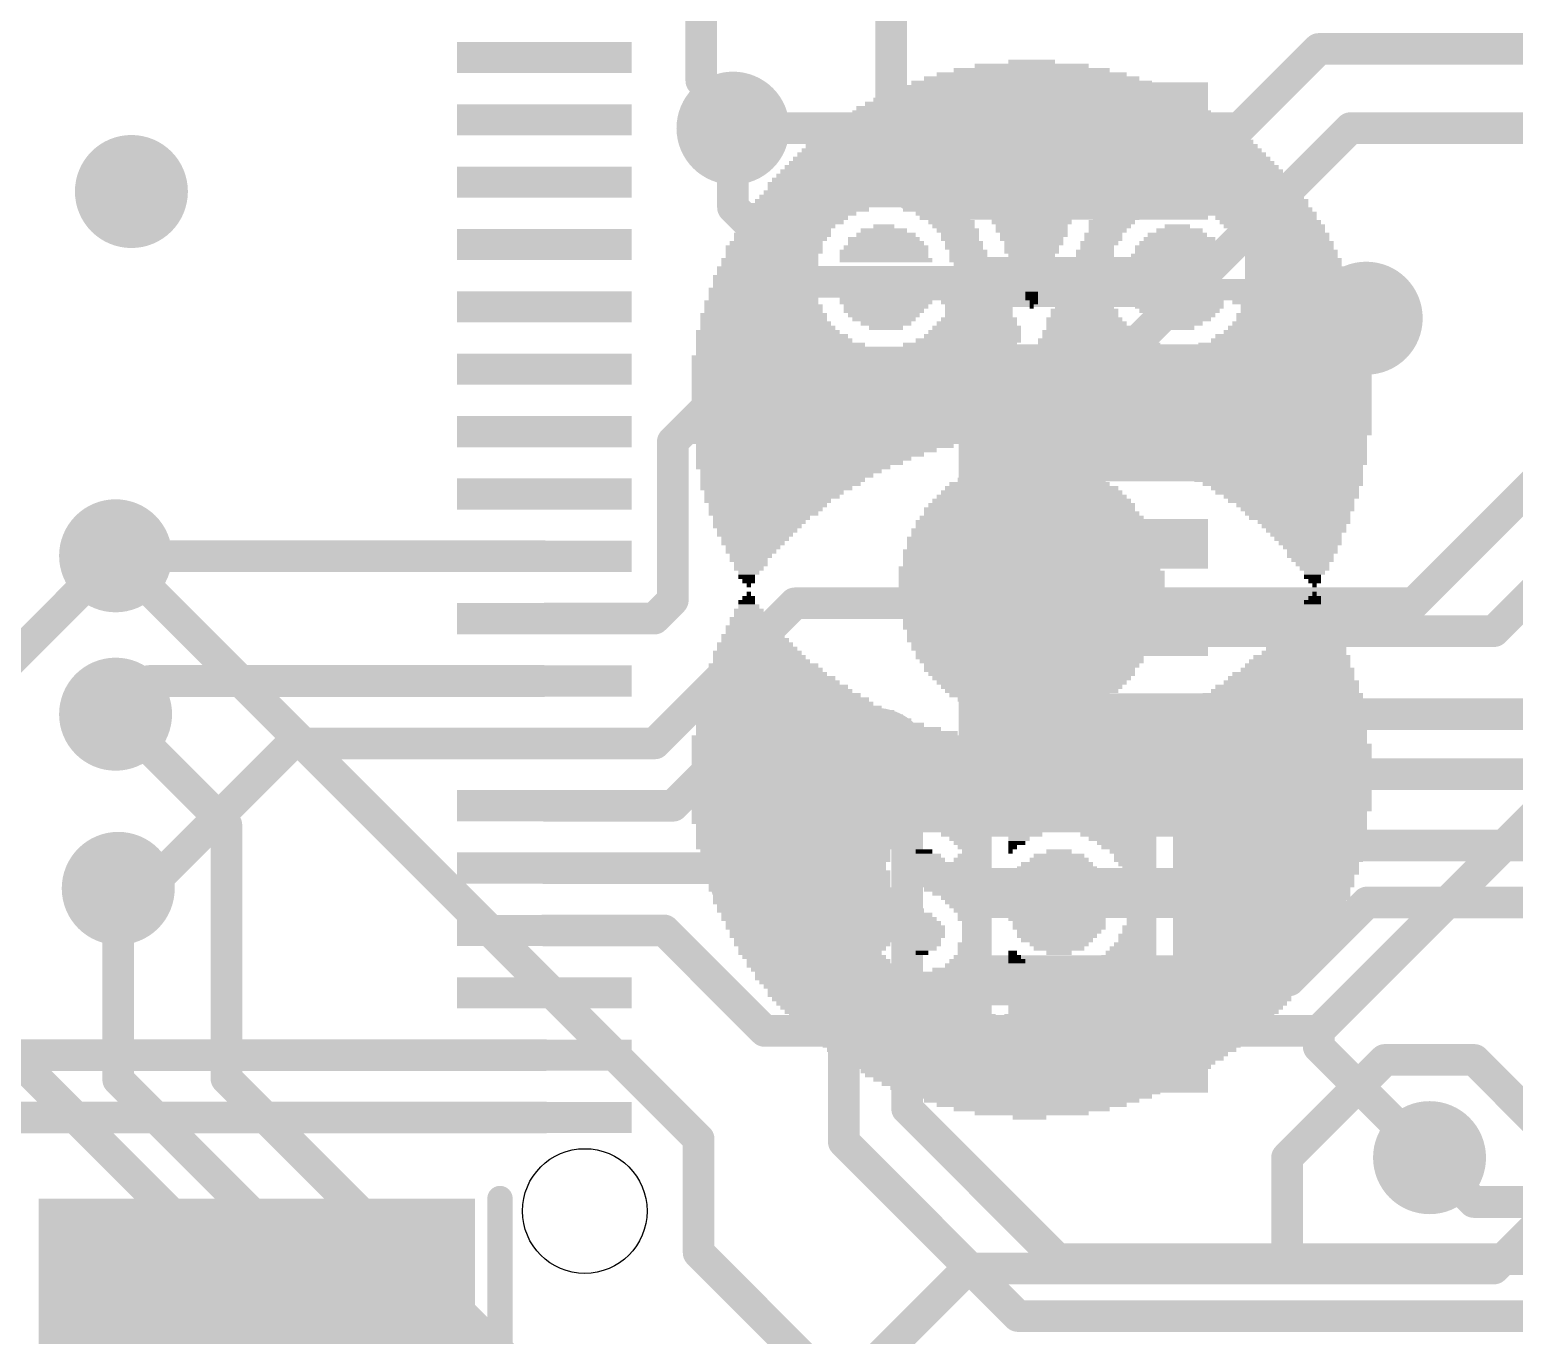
# Model space of a CAD drawing. Extents: x -8.3 to 43.2, y -5.3 to 37.1.
# Drawn here: x 1.98 to 13.89, y 9.24 to 19.71 of the extents above; entities that cross this region are included whole.
import ezdxf

# ---------------------------------------------------------------- set-up
doc = ezdxf.new("R2010")
doc.units = 0
for name, color, linetype in [('1', 12, 'CONTINUOUS'), ('16', 5, 'CONTINUOUS'), ('18', 110, 'CONTINUOUS'), ('20', 53, 'CONTINUOUS'), ('21', 40, 'CONTINUOUS')]:
    doc.layers.add(name, color=color, linetype=linetype)

# ---------------------------------------------------------------- blocks, each defined once
blk = doc.blocks.new('RECT')
blk.add_solid([(-0.5, -0.5), (0.5, -0.5), (-0.5, 0.5), (0.5, 0.5)])
blk = doc.blocks.new('ROUNDV')
at = {"const_width": 0.5}
blk.add_lwpolyline([(0, -0.25, 1), (0, 0.25, 1), (0, -0.25)], format="xyb", dxfattribs=at)

msp = doc.modelspace()

# ---------------------------------------------------------------- linework, layer by layer
at = {"layer": '1', "const_width": 0.254}
for points in [[(7.366, 19.304), (7.366, 21.463)], [(11.684, 18.923), (12.319, 19.558)], [(12.319, 19.558), (17.526, 19.558)], [(7.62, 19.05), (7.366, 19.304)], [(7.62, 19.05), (7.62, 18.923)], [(7.62, 18.923), (11.684, 18.923)], [(10.414, 16.764), (12.573, 18.923)], [(12.573, 18.923), (16.4415, 18.923)], [(13.081, 15.113), (15.012, 17.044)], [(7.1372, 16.4082), (7.493, 16.764)], [(7.493, 16.764), (10.414, 16.764)], [(7.1372, 15.1382), (7.1372, 16.4082)], [(16.312, 15.677), (12.319, 11.684)], [(2.671, 15.49), (2.667, 15.494)], [(6.107, 15.49), (2.671, 15.49)], [(6.989, 14.99), (7.1372, 15.1382)], [(6.9934, 13.99), (8.1164, 15.113)], [(8.1164, 15.113), (13.081, 15.113)], [(6.107, 14.99), (6.989, 14.99)], [(2.933, 14.49), (2.667, 14.224)], [(6.107, 14.49), (2.933, 14.49)], [(4.084, 13.99), (2.921, 12.827)], [(6.107, 13.99), (4.084, 13.99)], [(6.107, 13.99), (6.9934, 13.99)], [(7.14, 13.49), (7.4716, 13.8216)], [(7.4716, 13.8216), (8.763, 13.8216)], [(6.107, 13.49), (7.14, 13.49)], [(6.107, 12.99), (7.838, 12.99)], [(7.838, 12.99), (7.874, 12.954)], [(2.921, 12.827), (2.6884, 12.827)], [(6.107, 12.49), (7.068, 12.49)], [(7.068, 12.49), (7.874, 11.684)], [(7.874, 11.684), (12.319, 11.684)], [(12.319, 11.684), (12.319, 11.557)], [(13.208, 10.668), (12.319, 11.557)], [(1.016, 11.49), (6.107, 11.49)], [(6.107, 10.99), (1.719, 10.99)], [(14.362, 10.4172), (13.7238, 9.779)], [(9.5036, 9.779), (8.4876, 8.763)], [(13.7238, 9.779), (9.5036, 9.779)]]:
    msp.add_lwpolyline(points, dxfattribs=at)
at = {"layer": '1', "const_width": 0.127}
for points in [[(12.319, 19.6215, 1), (12.319, 19.4945)], [(12.3639, 19.5131, 1), (12.2741, 19.6029)], [(7.4109, 19.3489, 1), (7.3211, 19.2591)], [(7.3025, 19.304, 1), (7.4295, 19.304)], [(7.6835, 19.05, 1), (7.5565, 19.05)], [(7.5751, 19.0051, 1), (7.6649, 19.0949)], [(7.62, 18.9865, 1), (7.62, 18.8595)], [(7.5565, 18.923, 1), (7.6835, 18.923)], [(11.6391, 18.9679, 1), (11.7289, 18.8781)], [(11.684, 18.8595, 1), (11.684, 18.9865)], [(12.573, 18.9865, 1), (12.573, 18.8595)], [(12.6179, 18.8781, 1), (12.5281, 18.9679)], [(7.493, 16.8275, 1), (7.493, 16.7005)], [(7.5379, 16.7191, 1), (7.4481, 16.8089)], [(10.3691, 16.8089, 1), (10.4589, 16.7191)], [(10.414, 16.7005, 1), (10.414, 16.8275)], [(7.2007, 16.4082, 1), (7.0737, 16.4082)], [(7.0923, 16.4531, 1), (7.1821, 16.3633)], [(2.7119, 15.5389, 1), (2.6221, 15.4491)], [(2.671, 15.5535, 1), (2.671, 15.4265)], [(6.107, 15.4265, 1), (6.107, 15.5535)], [(2.6261, 15.4451, 1), (2.7159, 15.5349)], [(7.1821, 15.0933, 1), (7.0923, 15.1831)], [(7.0737, 15.1382, 1), (7.2007, 15.1382)], [(8.1164, 15.1765, 1), (8.1164, 15.0495)], [(8.1613, 15.0681, 1), (8.0715, 15.1579)], [(13.0361, 15.1579, 1), (13.1259, 15.0681)], [(13.081, 15.0495, 1), (13.081, 15.1765)], [(6.107, 15.0535, 1), (6.107, 14.9265)], [(6.9441, 15.0349, 1), (7.0339, 14.9451)], [(6.989, 14.9265, 1), (6.989, 15.0535)], [(2.933, 14.5535, 1), (2.933, 14.4265)], [(2.9779, 14.4451, 1), (2.8881, 14.5349)], [(6.107, 14.4265, 1), (6.107, 14.5535)], [(2.6221, 14.2689, 1), (2.7119, 14.1791)], [(4.084, 14.0535, 1), (4.084, 13.9265)], [(4.1289, 13.9451, 1), (4.0391, 14.0349)], [(6.107, 14.0535, 1), (6.107, 13.9265)], [(6.107, 13.9265, 1), (6.107, 14.0535)], [(6.9485, 14.0349, 1), (7.0383, 13.9451)], [(6.9934, 13.9265, 1), (6.9934, 14.0535)], [(7.4716, 13.8851, 1), (7.4716, 13.7581)], [(7.5165, 13.7767, 1), (7.4267, 13.8665)], [(8.763, 13.7581, 1), (8.763, 13.8851)], [(6.107, 13.5535, 1), (6.107, 13.4265)], [(7.0951, 13.5349, 1), (7.1849, 13.4451)], [(7.14, 13.4265, 1), (7.14, 13.5535)], [(6.107, 13.0535, 1), (6.107, 12.9265)], [(7.8829, 13.0349, 1), (7.7931, 12.9451)], [(7.838, 12.9265, 1), (7.838, 13.0535)], [(7.8291, 12.9091, 1), (7.9189, 12.9989)], [(2.6884, 12.8905, 1), (2.6884, 12.7635)], [(2.8761, 12.8719, 1), (2.9659, 12.7821)], [(2.921, 12.7635, 1), (2.921, 12.8905)], [(6.107, 12.5535, 1), (6.107, 12.4265)], [(7.1129, 12.5349, 1), (7.0231, 12.4451)], [(7.068, 12.4265, 1), (7.068, 12.5535)], [(7.874, 11.7475, 1), (7.874, 11.6205)], [(7.8291, 11.6391, 1), (7.9189, 11.7289)], [(12.3825, 11.684, 1), (12.2555, 11.684)], [(12.2741, 11.7289, 1), (12.3639, 11.6391)], [(12.319, 11.6205, 1), (12.319, 11.7475)], [(12.3639, 11.6019, 1), (12.2741, 11.5121)], [(6.107, 11.4265, 1), (6.107, 11.5535)], [(12.2555, 11.557, 1), (12.3825, 11.557)], [(6.107, 10.9265, 1), (6.107, 11.0535)], [(13.1631, 10.6231, 1), (13.2529, 10.7129)], [(9.5036, 9.8425, 1), (9.5036, 9.7155)], [(9.5485, 9.7341, 1), (9.4587, 9.8239)], [(13.6789, 9.8239, 1), (13.7687, 9.7341)], [(13.7238, 9.7155, 1), (13.7238, 9.8425)]]:
    msp.add_lwpolyline(points, format="xyb", dxfattribs=at)
at = {"layer": '16', "const_width": 0.254}
for points in [[(8.89, 18.542), (8.89, 20.0446)], [(7.62, 18.2879), (7.62, 18.923)], [(9.042, 18.39), (8.89, 18.542)], [(10.431, 18.39), (9.042, 18.39)], [(8.2179, 17.69), (7.62, 18.2879)], [(10.431, 17.69), (8.2179, 17.69)], [(10.431, 16.99), (10.431, 17.69)], [(2.667, 15.494), (1.778, 14.605)], [(7.3446, 10.8164), (2.667, 15.494)], [(14.351, 15.5154), (13.7256, 14.89)], [(13.7256, 14.89), (10.431, 14.89)], [(2.667, 14.224), (3.556, 13.335)], [(10.431, 14.19), (10.465, 14.224)], [(10.465, 14.224), (14.986, 14.224)], [(9.017, 13.5676), (8.763, 13.8216)], [(11.955, 13.744), (11.701, 13.49)], [(15.6704, 13.744), (11.955, 13.744)], [(9.017, 13.5676), (9.017, 11.0606)], [(10.431, 13.49), (11.701, 13.49)], [(3.556, 13.335), (3.556, 11.303)], [(12.082, 13.171), (11.701, 12.79)], [(16.801, 13.171), (12.082, 13.171)], [(7.874, 12.446), (7.874, 12.954)], [(2.6884, 11.2932), (2.6884, 12.827)], [(11.701, 12.79), (10.431, 12.79)], [(12.082, 12.09), (12.7058, 12.7138)], [(12.7058, 12.7138), (15.7342, 12.7138)], [(8.509, 11.811), (7.874, 12.446)], [(10.431, 12.09), (12.082, 12.09)], [(8.509, 11.811), (8.509, 10.795)], [(8.255, 5.08), (1.778, 11.557)], [(12.065, 10.668), (12.8484, 11.4514)], [(12.8484, 11.4514), (13.5676, 11.4514)], [(13.5676, 11.4514), (14.2494, 10.7696)], [(8.7122, 5.2694), (2.6884, 11.2932)], [(11.684, 3.175), (3.556, 11.303)], [(9.017, 11.0606), (10.2224, 9.8552)], [(7.3446, 10.8164), (7.3446, 9.906)], [(8.509, 10.795), (9.906, 9.398)], [(12.065, 10.668), (12.065, 9.8552)], [(13.208, 10.668), (13.5636, 10.3124)], [(17.1312, 10.3124), (13.5636, 10.3124)], [(8.4876, 8.763), (7.3446, 9.906)], [(10.2224, 9.8552), (12.065, 9.8552)], [(12.065, 9.8552), (16.8148, 9.8552)], [(15.367, 9.398), (9.906, 9.398)]]:
    msp.add_lwpolyline(points, dxfattribs=at)
at = {"layer": '16', "const_width": 0.127}
for points in [[(7.6835, 18.923, 1), (7.5565, 18.923)], [(8.9349, 18.5869, 1), (8.8451, 18.4971)], [(8.8265, 18.542, 1), (8.9535, 18.542)], [(9.042, 18.4535, 1), (9.042, 18.3265)], [(8.9971, 18.3451, 1), (9.0869, 18.4349)], [(10.431, 18.3265, 1), (10.431, 18.4535)], [(7.6649, 18.3328, 1), (7.5751, 18.243)], [(7.5565, 18.2879, 1), (7.6835, 18.2879)], [(8.2179, 17.7535, 1), (8.2179, 17.6265)], [(8.173, 17.6451, 1), (8.2628, 17.7349)], [(10.4945, 17.69, 1), (10.3675, 17.69)], [(10.431, 17.6265, 1), (10.431, 17.7535)], [(10.3675, 16.99, 1), (10.4945, 16.99)], [(2.7119, 15.5389, 1), (2.6221, 15.4491)], [(2.7119, 15.4491, 1), (2.6221, 15.5389)], [(10.431, 14.9535, 1), (10.431, 14.8265)], [(13.7256, 14.8265, 1), (13.7256, 14.9535)], [(13.6807, 14.9349, 1), (13.7705, 14.8451)], [(2.7119, 14.2689, 1), (2.6221, 14.1791)], [(10.3861, 14.2349, 1), (10.4759, 14.1451)], [(10.465, 14.2875, 1), (10.465, 14.1605)], [(10.5099, 14.1791, 1), (10.4201, 14.2689)], [(8.8079, 13.8665, 1), (8.7181, 13.7767)], [(11.955, 13.8075, 1), (11.955, 13.6805)], [(11.9999, 13.6991, 1), (11.9101, 13.7889)], [(9.0805, 13.5676, 1), (8.9535, 13.5676)], [(8.9721, 13.5227, 1), (9.0619, 13.6125)], [(10.431, 13.5535, 1), (10.431, 13.4265)], [(11.6561, 13.5349, 1), (11.7459, 13.4451)], [(11.701, 13.4265, 1), (11.701, 13.5535)], [(3.6195, 13.335, 1), (3.4925, 13.335)], [(3.5111, 13.2901, 1), (3.6009, 13.3799)], [(12.082, 13.2345, 1), (12.082, 13.1075)], [(12.1269, 13.1261, 1), (12.0371, 13.2159)], [(7.9375, 12.954, 1), (7.8105, 12.954)], [(2.7519, 12.827, 1), (2.6249, 12.827)], [(10.431, 12.8535, 1), (10.431, 12.7265)], [(11.6561, 12.8349, 1), (11.7459, 12.7451)], [(11.701, 12.7265, 1), (11.701, 12.8535)], [(12.7058, 12.7773, 1), (12.7058, 12.6503)], [(12.7507, 12.6689, 1), (12.6609, 12.7587)], [(7.9189, 12.4909, 1), (7.8291, 12.4011)], [(7.8105, 12.446, 1), (7.9375, 12.446)], [(10.431, 12.1535, 1), (10.431, 12.0265)], [(12.0371, 12.1349, 1), (12.1269, 12.0451)], [(12.082, 12.0265, 1), (12.082, 12.1535)], [(8.5725, 11.811, 1), (8.4455, 11.811)], [(8.4641, 11.7661, 1), (8.5539, 11.8559)], [(12.8484, 11.5149, 1), (12.8484, 11.3879)], [(12.8933, 11.4065, 1), (12.8035, 11.4963)], [(13.6125, 11.4963, 1), (13.5227, 11.4065)], [(13.5676, 11.3879, 1), (13.5676, 11.5149)], [(2.7333, 11.3381, 1), (2.6435, 11.2483)], [(2.6249, 11.2932, 1), (2.7519, 11.2932)], [(3.6009, 11.3479, 1), (3.5111, 11.2581)], [(3.4925, 11.303, 1), (3.6195, 11.303)], [(9.0619, 11.1055, 1), (8.9721, 11.0157)], [(8.9535, 11.0606, 1), (9.0805, 11.0606)], [(7.4081, 10.8164, 1), (7.2811, 10.8164)], [(7.2997, 10.7715, 1), (7.3895, 10.8613)], [(8.5539, 10.8399, 1), (8.4641, 10.7501)], [(8.4455, 10.795, 1), (8.5725, 10.795)], [(12.1285, 10.668, 1), (12.0015, 10.668)], [(12.0201, 10.7129, 1), (12.1099, 10.6231)], [(13.2529, 10.7129, 1), (13.1631, 10.6231)], [(13.5636, 10.3759, 1), (13.5636, 10.2489)], [(13.5187, 10.2675, 1), (13.6085, 10.3573)], [(7.3895, 9.9509, 1), (7.2997, 9.8611)], [(7.2811, 9.906, 1), (7.4081, 9.906)], [(10.2224, 9.9187, 1), (10.2224, 9.7917)], [(10.1775, 9.8103, 1), (10.2673, 9.9001)], [(12.065, 9.9187, 1), (12.065, 9.7917)], [(12.0015, 9.8552, 1), (12.1285, 9.8552)], [(12.065, 9.7917, 1), (12.065, 9.9187)], [(9.906, 9.4615, 1), (9.906, 9.3345)], [(9.8611, 9.3531, 1), (9.9509, 9.4429)]]:
    msp.add_lwpolyline(points, format="xyb", dxfattribs=at)
at = {"layer": '20'}
msp.add_circle((6.431, 10.24), 0.5, dxfattribs=at)
at = {"layer": '21', "const_width": 0.2032}
msp.add_lwpolyline([(5.751, 10.34), (5.751, 8.34)], dxfattribs=at)
at = {"layer": '21', "const_width": 0.1016}
msp.add_lwpolyline([(5.8018, 10.34, 1), (5.7002, 10.34)], format="xyb", dxfattribs=at)

# ---------------------------------------------------------------- block references
at = {"layer": '1'}
for p, xscale, yscale, rotation in [((6.107, 19.49), 0.25, 1.4, 90), ((6.107, 18.99), 0.25, 1.4, 90), ((6.107, 18.49), 0.25, 1.4, 90), ((6.107, 17.99), 0.25, 1.4, 90), ((6.107, 17.49), 0.25, 1.4, 90), ((6.107, 16.99), 0.25, 1.4, 90), ((6.107, 16.49), 0.25, 1.4, 90), ((6.107, 15.99), 0.25, 1.4, 90), ((6.107, 15.49), 0.25, 1.4, 90), ((6.107, 14.99), 0.25, 1.4, 90), ((6.107, 14.49), 0.25, 1.4, 90), ((6.107, 13.99), 0.25, 1.4, 90), ((6.107, 13.49), 0.25, 1.4, 90), ((6.107, 12.99), 0.25, 1.4, 90), ((6.107, 12.49), 0.25, 1.4, 90), ((6.107, 11.99), 0.25, 1.4, 90), ((6.107, 11.49), 0.25, 1.4, 90), ((6.107, 10.99), 0.25, 1.4, 90), ((3.801, 9.44), 1.8, 3.5, 270)]:
    msp.add_blockref('RECT', p, dxfattribs=dict(at, xscale=xscale, yscale=yscale, rotation=rotation))
at = {"layer": '16', "xscale": 2, "yscale": 0.4}
for p in [(10.431, 19.09), (10.431, 18.39), (10.431, 17.69), (10.431, 16.99), (10.431, 16.29), (10.431, 15.59), (10.431, 14.89), (10.431, 14.19), (10.431, 13.49), (10.431, 12.79), (10.431, 12.09), (10.431, 11.39)]:
    msp.add_blockref('RECT', p, dxfattribs=at)
at = {"layer": '18', "xscale": 0.9064, "yscale": 0.9064}
for p in [(7.62, 18.923), (7.62, 18.923), (2.794, 18.415), (2.794, 18.415), (12.7, 17.399), (12.7, 17.399), (2.667, 15.494), (2.667, 15.494), (2.667, 14.224), (2.667, 14.224), (8.763, 13.8216), (8.763, 13.8216), (7.874, 12.954), (7.874, 12.954), (2.6884, 12.827), (2.6884, 12.827), (13.208, 10.668), (13.208, 10.668)]:
    msp.add_blockref('ROUNDV', p, dxfattribs=at)
at = {"layer": '21'}
for p, xscale, yscale in [((10.0152, 19.4225), 0.9144, 0.0338), ((10.0165, 19.4564), 0.3734, 0.034), ((10.0152, 19.2871), 1.9304, 0.0338), ((10.0152, 19.3209), 1.7272, 0.0338), ((10.0152, 19.3548), 1.524, 0.034), ((10.0165, 19.3887), 1.2522, 0.0338), ((10.0165, 19.1855), 2.4054, 0.0338), ((10.0165, 19.2193), 2.2682, 0.0338), ((9.9987, 19.2532), 2.1006, 0.034), ((10.0165, 19.05), 2.8778, 0.034), ((9.9987, 19.0839), 2.7762, 0.0338), ((10.0165, 19.1177), 2.6746, 0.0338), ((10.0152, 19.1516), 2.54, 0.034), ((9.9987, 18.9484), 3.1826, 0.034), ((10.0165, 18.9823), 3.081, 0.0338), ((10.0165, 19.0161), 3.015, 0.0338), ((10.0152, 18.8129), 3.556, 0.0338), ((10, 18.8468), 3.4544, 0.034), ((10.0152, 18.8807), 3.3528, 0.0338), ((10.0165, 18.9145), 3.2842, 0.0338), ((10.0152, 18.7113), 3.7592, 0.0338), ((10.0165, 18.7452), 3.6906, 0.034), ((10.0165, 18.7791), 3.6246, 0.0338), ((10.0165, 18.5759), 4.031, 0.0338), ((10.0152, 18.6097), 3.9624, 0.0338), ((10.0165, 18.6436), 3.8938, 0.034), ((10.0165, 18.6775), 3.8278, 0.0338), ((9.9987, 18.4743), 4.1986, 0.0338), ((10.0152, 18.5081), 4.1656, 0.0338), ((10.0165, 18.542), 4.097, 0.034), ((10.0165, 18.3388), 4.4374, 0.034), ((10.0152, 18.3727), 4.3688, 0.0338), ((10.0165, 18.4065), 4.3002, 0.0338), ((10.0165, 18.4404), 4.2342, 0.034), ((8.1699, 18.2372), 0.8814, 0.034), ((10, 18.3049), 4.4704, 0.0338), ((8.2385, 18.2711), 0.9474, 0.0338), ((10.0165, 18.2711), 2.065, 0.0338), ((9.3053, 18.2372), 0.4394, 0.034), ((10.0152, 18.2372), 0.7112, 0.034), ((10.7277, 18.2372), 0.4394, 0.034), ((11.7945, 18.2711), 0.9474, 0.0338), ((11.8618, 18.2372), 0.8788, 0.034), ((8.0518, 18.1356), 0.7772, 0.034), ((8.0353, 18.1017), 0.7442, 0.0338), ((8.1191, 18.2033), 0.8458, 0.0338), ((8.1026, 18.1695), 0.8128, 0.0338), ((8.8303, 18.1017), 0.3734, 0.0338), ((8.8303, 18.1356), 0.1702, 0.034), ((9.3218, 18.2033), 0.4064, 0.0338), ((9.3726, 18.1695), 0.3708, 0.0338), ((9.3891, 18.1356), 0.3378, 0.034), ((9.4234, 18.1017), 0.3404, 0.0338), ((10.0165, 18.2033), 0.6426, 0.0338), ((10.0165, 18.1695), 0.6426, 0.0338), ((10.0165, 18.1356), 0.5766, 0.034), ((10.0165, 18.1017), 0.5766, 0.0338), ((10.6591, 18.1695), 0.3734, 0.0338), ((10.6426, 18.1356), 0.3404, 0.034), ((10.6248, 18.1017), 0.3048, 0.0338), ((10.6934, 18.2033), 0.3708, 0.0338), ((11.2014, 18.1017), 0.3708, 0.0338), ((11.1836, 18.1356), 0.2032, 0.034), ((11.8948, 18.2033), 0.8128, 0.0338), ((11.9304, 18.1695), 0.8128, 0.0338), ((11.9634, 18.1356), 0.8128, 0.034), ((11.9799, 18.1017), 0.7798, 0.0338), ((7.9667, 18.0001), 0.7442, 0.0338), ((8.0175, 18.0679), 0.7798, 0.0338), ((8.001, 18.034), 0.7468, 0.034), ((8.8303, 18.034), 0.5766, 0.034), ((8.8468, 18.0001), 0.6096, 0.0338), ((8.8481, 18.0679), 0.475, 0.0338), ((9.4412, 18.0679), 0.3048, 0.0338), ((9.4412, 18.034), 0.3048, 0.034), ((9.4742, 18.0001), 0.3048, 0.0338), ((10.033, 18.0679), 0.5436, 0.0338), ((10.0152, 18.034), 0.508, 0.034), ((10.033, 18.0001), 0.4724, 0.0338), ((10.5588, 18.0001), 0.3048, 0.0338), ((10.5918, 18.0679), 0.3048, 0.0338), ((10.5918, 18.034), 0.3048, 0.034), ((11.1836, 18.0001), 0.6096, 0.0338), ((11.2014, 18.034), 0.574, 0.034), ((11.1849, 18.0679), 0.475, 0.0338), ((12.0142, 18.0679), 0.7772, 0.0338), ((12.0307, 18.034), 0.7442, 0.034), ((12.0485, 18.0001), 0.7798, 0.0338), ((7.9159, 17.8647), 0.7798, 0.0338), ((7.9502, 17.9663), 0.7772, 0.0338), ((7.9502, 17.9324), 0.7772, 0.034), ((7.9337, 17.8985), 0.7442, 0.0338), ((8.8316, 17.9324), 0.7112, 0.034), ((8.8316, 17.8985), 0.7112, 0.0338), ((8.8481, 17.8647), 0.7442, 0.0338), ((8.8481, 17.9663), 0.6782, 0.0338), ((9.4742, 17.9663), 0.3048, 0.0338), ((9.5072, 17.9324), 0.3048, 0.034), ((9.5072, 17.8985), 0.3048, 0.0338), ((9.525, 17.8647), 0.3404, 0.0338), ((10.0165, 17.9663), 0.4394, 0.0338), ((10.0165, 17.9324), 0.4394, 0.034), ((10.0165, 17.8985), 0.3734, 0.0338), ((10.0165, 17.8647), 0.3734, 0.0338), ((10.5232, 17.9324), 0.3048, 0.034), ((10.5232, 17.8985), 0.3048, 0.0338), ((10.5067, 17.8647), 0.2718, 0.0338), ((10.541, 17.9663), 0.2692, 0.0338), ((11.1849, 17.8985), 0.7442, 0.0338), ((11.1849, 17.8647), 0.7442, 0.0338), ((11.1849, 17.9663), 0.6782, 0.0338), ((11.2014, 17.9324), 0.7112, 0.034), ((12.065, 17.9663), 0.7468, 0.0338), ((12.0815, 17.9324), 0.7798, 0.034), ((12.0993, 17.8985), 0.7442, 0.0338), ((12.1158, 17.8647), 0.7772, 0.0338), ((7.8664, 17.7292), 0.8128, 0.034), ((7.8994, 17.7969), 0.8128, 0.0338), ((7.8829, 17.7631), 0.7798, 0.0338), ((7.9159, 17.8308), 0.7798, 0.034), ((9.5428, 17.8308), 0.3048, 0.034), ((9.5593, 17.7969), 0.3378, 0.0338), ((9.5593, 17.7631), 0.3378, 0.0338), ((9.5593, 17.7292), 0.3378, 0.034), ((10.033, 17.8308), 0.3404, 0.034), ((10.0152, 17.7969), 0.3048, 0.0338), ((10.033, 17.7631), 0.2692, 0.0338), ((10.0165, 17.7292), 0.2362, 0.034), ((10.4737, 17.7631), 0.3378, 0.0338), ((10.4737, 17.7292), 0.3378, 0.034), ((10.4902, 17.8308), 0.3048, 0.034), ((10.4902, 17.7969), 0.3048, 0.0338), ((12.1158, 17.8308), 0.7772, 0.034), ((12.1336, 17.7969), 0.8128, 0.0338), ((12.1336, 17.7631), 0.8128, 0.0338), ((12.1336, 17.7292), 0.8128, 0.034), ((7.8651, 17.6276), 0.8814, 0.034), ((7.8664, 17.6953), 0.8128, 0.0338), ((7.8829, 17.6615), 0.8458, 0.0338), ((9.1008, 17.6953), 1.3208, 0.0338), ((9.1008, 17.6615), 1.3208, 0.0338), ((9.1186, 17.6276), 1.3564, 0.034), ((10.033, 17.6953), 0.2032, 0.0338), ((10.0165, 17.6615), 0.1702, 0.0338), ((10.0165, 17.6276), 0.1702, 0.034), ((10.4559, 17.6953), 0.3734, 0.0338), ((10.4559, 17.6615), 0.3734, 0.0338), ((10.4559, 17.6276), 0.3734, 0.034), ((11.6751, 17.6953), 1.7958, 0.0338), ((11.6751, 17.6615), 1.7958, 0.0338), ((11.7094, 17.6276), 1.7932, 0.034), ((7.8486, 17.526), 0.9144, 0.034), ((7.8651, 17.4921), 0.9474, 0.0338), ((7.8651, 17.5937), 0.8814, 0.0338), ((7.8651, 17.5599), 0.8814, 0.0338), ((9.1186, 17.5937), 1.3564, 0.0338), ((9.1529, 17.5599), 1.3538, 0.0338), ((8.8481, 17.526), 0.7442, 0.034), ((8.8481, 17.4921), 0.6782, 0.0338), ((9.5593, 17.526), 0.541, 0.034), ((9.5923, 17.4921), 0.541, 0.0338), ((10.0152, 17.5937), 0.1016, 0.0338), ((10.0152, 17.5599), 0.1016, 0.0338), ((10.033, 17.526), 0.066, 0.034), ((10.0165, 17.4921), 0.033, 0.0338), ((10.4394, 17.526), 0.4724, 0.034), ((10.4394, 17.4921), 0.4724, 0.0338), ((10.4394, 17.5937), 0.4064, 0.0338), ((10.4559, 17.5599), 0.4394, 0.0338), ((11.7094, 17.5937), 1.7932, 0.0338), ((11.7094, 17.5599), 1.7932, 0.0338), ((11.2014, 17.526), 0.7112, 0.034), ((11.2014, 17.4921), 0.7112, 0.0338), ((12.1336, 17.526), 1.016, 0.034), ((12.1666, 17.4921), 0.95, 0.0338), ((7.8664, 17.4244), 1.016, 0.034), ((7.8664, 17.3905), 1.016, 0.0338), ((7.8651, 17.4583), 0.9474, 0.0338), ((8.8303, 17.4583), 0.6426, 0.0338), ((8.8303, 17.4244), 0.5766, 0.034), ((8.8316, 17.3905), 0.508, 0.0338), ((9.5936, 17.3905), 0.6096, 0.0338), ((9.5923, 17.4583), 0.541, 0.0338), ((9.5923, 17.4244), 0.541, 0.034), ((10.4394, 17.3905), 0.6096, 0.0338), ((10.4394, 17.4583), 0.5436, 0.0338), ((10.4394, 17.4244), 0.5436, 0.034), ((11.2014, 17.4583), 0.6452, 0.0338), ((11.2014, 17.4244), 0.574, 0.034), ((11.2014, 17.3905), 0.508, 0.0338), ((12.1501, 17.4244), 0.983, 0.034), ((12.1666, 17.3905), 1.016, 0.0338), ((12.1666, 17.4583), 0.95, 0.0338), ((7.8994, 17.2889), 1.1532, 0.0338), ((7.9324, 17.2551), 1.2192, 0.0338), ((7.8829, 17.3567), 1.049, 0.0338), ((7.8994, 17.3228), 1.082, 0.034), ((8.8468, 17.3567), 0.4064, 0.0338), ((8.8481, 17.3228), 0.2718, 0.034), ((9.5415, 17.2551), 0.7798, 0.0338), ((9.5593, 17.2889), 0.7442, 0.0338), ((9.5758, 17.3228), 0.7112, 0.034), ((9.5758, 17.3567), 0.6452, 0.0338), ((10.4737, 17.2889), 0.7442, 0.0338), ((10.4902, 17.2551), 0.7772, 0.0338), ((10.4559, 17.3567), 0.6426, 0.0338), ((10.4737, 17.3228), 0.6782, 0.034), ((11.1836, 17.3567), 0.4064, 0.0338), ((11.1849, 17.3228), 0.2718, 0.034), ((12.0815, 17.2551), 1.1862, 0.0338), ((12.1158, 17.2889), 1.1176, 0.0338), ((12.1323, 17.3228), 1.0846, 0.034), ((12.1501, 17.3567), 1.049, 0.0338), ((7.9502, 17.2212), 1.2548, 0.034), ((8.001, 17.1873), 1.3564, 0.0338), ((8.6106, 17.1535), 2.5756, 0.0338), ((9.4412, 17.1873), 0.9144, 0.0338), ((9.5085, 17.2212), 0.8458, 0.034), ((11.3703, 17.1535), 2.6746, 0.0338), ((10.5067, 17.2212), 0.8814, 0.034), ((10.5575, 17.1873), 0.983, 0.0338), ((12.0307, 17.1873), 1.3538, 0.0338), ((12.0815, 17.2212), 1.2522, 0.034), ((8.5763, 17.0857), 2.573, 0.0338), ((8.5598, 17.0519), 2.54, 0.0338), ((8.5598, 17.018), 2.54, 0.034), ((8.5928, 17.1196), 2.54, 0.034), ((11.3538, 17.0519), 2.7076, 0.0338), ((11.3538, 17.018), 2.7076, 0.034), ((11.3703, 17.1196), 2.6746, 0.034), ((11.3703, 17.0857), 2.6746, 0.0338), ((8.5598, 16.9841), 2.54, 0.0338), ((8.5433, 16.9503), 2.507, 0.0338), ((8.5433, 16.9164), 2.507, 0.034), ((11.3373, 16.9164), 2.8118, 0.034), ((11.3538, 16.9841), 2.7788, 0.0338), ((11.3538, 16.9503), 2.7788, 0.0338), ((8.5255, 16.8825), 2.4714, 0.0338), ((8.5255, 16.8487), 2.4714, 0.0338), ((8.5255, 16.8148), 2.4714, 0.034), ((10.0165, 16.7809), 5.4534, 0.0338), ((11.3208, 16.8487), 2.8448, 0.0338), ((11.3208, 16.8148), 2.8448, 0.034), ((11.3373, 16.8825), 2.8118, 0.0338), ((10.0165, 16.7471), 5.4534, 0.0338), ((10.0165, 16.7132), 5.4534, 0.034), ((10.0165, 16.6793), 5.4534, 0.0338), ((10.0165, 16.6455), 5.4534, 0.0338), ((10.0165, 16.6116), 5.4534, 0.034), ((10.0165, 16.5777), 5.4534, 0.0338), ((10.0165, 16.5439), 5.4534, 0.0338), ((10.0165, 16.51), 5.4534, 0.034), ((10.0165, 16.4761), 5.4534, 0.0338), ((8.6271, 16.4423), 2.6746, 0.0338), ((11.3868, 16.4423), 2.6416, 0.0338), ((8.4417, 16.4084), 2.3038, 0.034), ((8.3566, 16.3745), 2.0676, 0.0338), ((8.288, 16.3407), 1.9304, 0.0338), ((8.2372, 16.3068), 1.8288, 0.034), ((11.5735, 16.4084), 2.2682, 0.034), ((11.6586, 16.3745), 2.098, 0.0338), ((11.7259, 16.3407), 1.9634, 0.0338), ((11.7932, 16.3068), 1.8288, 0.034), ((8.1864, 16.2729), 1.7272, 0.0338), ((8.1534, 16.2391), 1.6612, 0.0338), ((8.1026, 16.2052), 1.5596, 0.034), ((10.0165, 16.2052), 0.8458, 0.034), ((10.0165, 16.2391), 0.6426, 0.0338), ((10.0165, 16.2729), 0.3734, 0.0338), ((11.8275, 16.2729), 1.7602, 0.0338), ((11.8783, 16.2391), 1.6586, 0.0338), ((11.8961, 16.2052), 1.557, 0.034), ((8.0861, 16.1713), 1.4554, 0.0338), ((8.0518, 16.1375), 1.3868, 0.0338), ((8.0188, 16.1036), 1.3208, 0.034), ((8.001, 16.0697), 1.2852, 0.0338), ((9.9987, 16.0697), 1.2878, 0.0338), ((10.0165, 16.1036), 1.1862, 0.034), ((10.0152, 16.1375), 1.1176, 0.0338), ((10.0165, 16.1713), 0.983, 0.0338), ((11.9469, 16.1713), 1.4554, 0.0338), ((11.9799, 16.1375), 1.3894, 0.0338), ((11.9977, 16.1036), 1.3538, 0.034), ((12.0307, 16.0697), 1.2878, 0.0338), ((7.968, 16.0359), 1.2192, 0.0338), ((7.9502, 16.002), 1.1176, 0.034), ((7.9337, 15.9681), 1.0846, 0.0338), ((10.0152, 15.9681), 1.524, 0.0338), ((10.0165, 16.002), 1.4554, 0.034), ((10.0165, 16.0359), 1.3894, 0.0338), ((12.0485, 16.0359), 1.1862, 0.0338), ((12.065, 16.002), 1.1532, 0.034), ((12.0993, 15.9681), 1.0846, 0.0338), ((7.8994, 15.9343), 1.016, 0.0338), ((7.8994, 15.9004), 0.95, 0.034), ((7.8816, 15.8665), 0.9144, 0.0338), ((7.8651, 15.8327), 0.8814, 0.0338), ((9.9987, 15.8665), 1.6942, 0.0338), ((10.0152, 15.8327), 1.7272, 0.0338), ((10.0165, 15.9004), 1.6586, 0.034), ((10.0165, 15.9343), 1.5926, 0.0338), ((12.098, 15.9343), 1.016, 0.0338), ((12.1323, 15.9004), 0.9474, 0.034), ((12.1488, 15.8665), 0.9144, 0.0338), ((12.1501, 15.8327), 0.8458, 0.0338), ((7.8486, 15.7988), 0.7772, 0.034), ((7.8321, 15.7649), 0.7442, 0.0338), ((7.8156, 15.7311), 0.7112, 0.0338), ((10, 15.7649), 1.8288, 0.0338), ((10.0165, 15.7311), 1.8618, 0.0338), ((10.0165, 15.7988), 1.7958, 0.034), ((12.1666, 15.7988), 0.8128, 0.034), ((12.2009, 15.7649), 0.7442, 0.0338), ((12.2009, 15.7311), 0.6782, 0.0338), ((7.8143, 15.6972), 0.6426, 0.034), ((7.7978, 15.6633), 0.6096, 0.0338), ((7.7978, 15.6295), 0.5436, 0.0338), ((7.78, 15.5956), 0.508, 0.034), ((9.9987, 15.6295), 1.9634, 0.0338), ((10.0165, 15.5956), 1.999, 0.034), ((10.0152, 15.6972), 1.9304, 0.034), ((10.0152, 15.6633), 1.9304, 0.0338), ((12.2174, 15.6972), 0.6452, 0.034), ((12.2174, 15.6633), 0.574, 0.0338), ((12.2339, 15.6295), 0.541, 0.0338), ((12.2504, 15.5956), 0.508, 0.034), ((7.7813, 15.5617), 0.4394, 0.0338), ((7.7648, 15.5279), 0.4064, 0.0338), ((7.7635, 15.494), 0.3378, 0.034), ((10.0165, 15.5279), 2.065, 0.0338), ((10.0165, 15.494), 2.065, 0.034), ((10.0165, 15.5617), 1.999, 0.0338), ((12.2517, 15.5617), 0.4394, 0.0338), ((12.2682, 15.5279), 0.4064, 0.0338), ((12.2517, 15.494), 0.3734, 0.034), ((7.747, 15.4601), 0.3048, 0.0338), ((7.7635, 15.4263), 0.2718, 0.0338), ((7.747, 15.3924), 0.2388, 0.034), ((7.747, 15.3585), 0.1676, 0.0338), ((9.9987, 15.3924), 2.1006, 0.034), ((10.0152, 15.3585), 2.1336, 0.0338), ((10.0165, 15.4601), 2.065, 0.0338), ((10.0165, 15.4263), 2.065, 0.0338), ((12.2682, 15.4601), 0.3404, 0.0338), ((12.2682, 15.4263), 0.2692, 0.0338), ((12.2847, 15.3924), 0.2362, 0.034), ((12.2847, 15.3585), 0.1702, 0.0338), ((7.7305, 15.3247), 0.1346, 0.0338), ((7.747, 15.2908), 0.1016, 0.034), ((7.747, 15.2569), 0.0356, 0.0338), ((10.0152, 15.3247), 2.1336, 0.0338), ((10.0152, 15.2908), 2.1336, 0.034), ((10.0152, 15.2569), 2.1336, 0.0338), ((12.2682, 15.3247), 0.1372, 0.0338), ((12.286, 15.2908), 0.1016, 0.034), ((12.2847, 15.2569), 0.033, 0.0338), ((7.7305, 15.1215), 0.1346, 0.0338), ((7.747, 15.1553), 0.1016, 0.0338), ((7.747, 15.1892), 0.0356, 0.034), ((10.0152, 15.2231), 2.1336, 0.0338), ((10.0152, 15.1892), 2.1336, 0.034), ((10.0152, 15.1553), 2.1336, 0.0338), ((10.0152, 15.1215), 2.1336, 0.0338), ((12.2682, 15.1215), 0.1372, 0.0338), ((12.286, 15.1553), 0.1016, 0.0338), ((12.2847, 15.1892), 0.033, 0.034), ((7.747, 15.0537), 0.2388, 0.0338), ((7.7635, 15.0199), 0.2718, 0.0338), ((7.747, 15.0876), 0.1676, 0.034), ((10.0152, 15.0876), 2.1336, 0.034), ((9.9987, 15.0537), 2.1006, 0.0338), ((10.0165, 15.0199), 2.065, 0.0338), ((12.2682, 15.0199), 0.2692, 0.0338), ((12.2847, 15.0537), 0.2362, 0.0338), ((12.2847, 15.0876), 0.1702, 0.034), ((7.7648, 14.9183), 0.4064, 0.0338), ((7.7813, 14.8844), 0.4394, 0.034), ((7.747, 14.986), 0.3048, 0.034), ((7.7635, 14.9521), 0.3378, 0.0338), ((10.0165, 14.986), 2.065, 0.034), ((10.0165, 14.9521), 2.065, 0.0338), ((10, 14.9183), 2.032, 0.0338), ((10.0165, 14.8844), 1.999, 0.034), ((12.2517, 14.8844), 0.4394, 0.034), ((12.2517, 14.9521), 0.3734, 0.0338), ((12.2682, 14.9183), 0.4064, 0.0338), ((12.2682, 14.986), 0.3404, 0.034), ((7.7978, 14.7828), 0.6096, 0.034), ((7.78, 14.8505), 0.508, 0.0338), ((7.7978, 14.8167), 0.5436, 0.0338), ((10.0165, 14.8505), 1.999, 0.0338), ((9.9987, 14.8167), 1.9634, 0.0338), ((10.0152, 14.7828), 1.9304, 0.034), ((12.2352, 14.7828), 0.6096, 0.034), ((12.2339, 14.8167), 0.541, 0.0338), ((12.2504, 14.8505), 0.508, 0.0338), ((7.8156, 14.7151), 0.7112, 0.0338), ((7.8321, 14.6812), 0.7442, 0.034), ((7.8486, 14.6473), 0.7772, 0.0338), ((7.8143, 14.7489), 0.6426, 0.0338), ((9.9987, 14.7489), 1.8974, 0.0338), ((10.0165, 14.7151), 1.8618, 0.0338), ((10, 14.6812), 1.8288, 0.034), ((10.0165, 14.6473), 1.7958, 0.0338), ((12.1666, 14.6473), 0.8128, 0.0338), ((12.1831, 14.6812), 0.7798, 0.034), ((12.2009, 14.7151), 0.6782, 0.0338), ((12.2174, 14.7489), 0.6452, 0.0338), ((7.8651, 14.6135), 0.8814, 0.0338), ((7.8816, 14.5796), 0.9144, 0.034), ((7.8994, 14.5457), 0.95, 0.0338), ((10.0152, 14.6135), 1.7272, 0.0338), ((9.9987, 14.5796), 1.6942, 0.034), ((10.0165, 14.5457), 1.6586, 0.0338), ((12.1158, 14.5457), 0.9804, 0.0338), ((12.1488, 14.5796), 0.9144, 0.034), ((12.1501, 14.6135), 0.8458, 0.0338), ((7.968, 14.4103), 1.2192, 0.0338), ((7.9159, 14.5119), 1.049, 0.0338), ((7.9337, 14.478), 1.0846, 0.034), ((7.9667, 14.4441), 1.1506, 0.0338), ((10.0165, 14.5119), 1.5926, 0.0338), ((10.0152, 14.478), 1.524, 0.034), ((10.0165, 14.4441), 1.4554, 0.0338), ((10.0165, 14.4103), 1.3894, 0.0338), ((12.0485, 14.4103), 1.1862, 0.0338), ((12.065, 14.4441), 1.1532, 0.0338), ((12.0993, 14.478), 1.0846, 0.034), ((12.098, 14.5119), 1.016, 0.0338), ((8.001, 14.3764), 1.2852, 0.034), ((8.0353, 14.3425), 1.3538, 0.0338), ((8.0518, 14.3087), 1.3868, 0.0338), ((9.9987, 14.3764), 1.2878, 0.034), ((10.0165, 14.3425), 1.1862, 0.0338), ((9.9987, 14.3087), 1.0846, 0.0338), ((11.9634, 14.3087), 1.4224, 0.0338), ((11.9977, 14.3425), 1.3538, 0.0338), ((12.0307, 14.3764), 1.2878, 0.034), ((8.1191, 14.2409), 1.5926, 0.0338), ((8.1534, 14.2071), 1.6612, 0.0338), ((8.1864, 14.1732), 1.7272, 0.034), ((8.0861, 14.2748), 1.4554, 0.034), ((10.0165, 14.2748), 0.983, 0.034), ((10, 14.2409), 0.8128, 0.0338), ((10.0165, 14.2071), 0.6426, 0.0338), ((10.0152, 14.1732), 0.3048, 0.034), ((11.8275, 14.1732), 1.7602, 0.034), ((11.8783, 14.2071), 1.6586, 0.0338), ((11.8961, 14.2409), 1.557, 0.0338), ((11.9291, 14.2748), 1.491, 0.034), ((8.4417, 14.0377), 2.3038, 0.0338), ((8.2372, 14.1393), 1.8288, 0.0338), ((8.3058, 14.1055), 1.966, 0.0338), ((8.3731, 14.0716), 2.1006, 0.034), ((11.5735, 14.0377), 2.2682, 0.0338), ((11.6586, 14.0716), 2.098, 0.034), ((11.7259, 14.1055), 1.9634, 0.0338), ((11.7767, 14.1393), 1.8618, 0.0338), ((9.9987, 14.0039), 5.4178, 0.0338), ((10.0165, 13.97), 5.4534, 0.034), ((10.0165, 13.9361), 5.4534, 0.0338), ((10.0165, 13.9023), 5.4534, 0.0338), ((10.0165, 13.8684), 5.4534, 0.034), ((10.0165, 13.8345), 5.4534, 0.0338), ((10.0165, 13.8007), 5.4534, 0.0338), ((10.0165, 13.7668), 5.4534, 0.034), ((10.0165, 13.7329), 5.4534, 0.0338), ((10.0165, 13.6991), 5.4534, 0.0338), ((9.1529, 13.6652), 3.7262, 0.034), ((9.1351, 13.6313), 3.6906, 0.0338), ((9.1351, 13.5975), 3.6906, 0.0338), ((9.1351, 13.5636), 3.6906, 0.034), ((11.9469, 13.6652), 1.5926, 0.034), ((11.9634, 13.6313), 1.5596, 0.0338), ((11.9812, 13.5975), 1.524, 0.0338), ((11.9812, 13.5636), 1.524, 0.034), ((9.1351, 13.5297), 3.6906, 0.0338), ((9.1529, 13.4959), 3.7262, 0.0338), ((9.1694, 13.462), 3.7592, 0.034), ((11.9469, 13.462), 1.5926, 0.034), ((11.9634, 13.5297), 1.5596, 0.0338), ((11.9634, 13.4959), 1.5596, 0.0338), ((9.9987, 13.4281), 5.4178, 0.0338), ((9.9987, 13.3943), 5.4178, 0.0338), ((9.9987, 13.3604), 5.4178, 0.034), ((10.0152, 13.3265), 5.3848, 0.0338), ((10.0152, 13.2927), 5.3848, 0.0338), ((8.1864, 13.2588), 1.7272, 0.034), ((8.1534, 13.2249), 1.6612, 0.0338), ((9.6952, 13.2588), 0.8128, 0.034), ((9.525, 13.2249), 0.3404, 0.0338), ((9.9149, 13.2249), 0.1702, 0.0338), ((11.557, 13.2588), 2.3012, 0.034), ((10.7442, 13.2249), 0.5436, 0.0338), ((11.9291, 13.2249), 1.557, 0.0338), ((8.1356, 13.1911), 1.6256, 0.0338), ((8.1191, 13.1572), 1.5926, 0.034), ((8.1204, 13.1233), 1.524, 0.0338), ((8.1204, 13.0895), 1.524, 0.0338), ((9.1529, 13.0895), 0.2718, 0.0338), ((9.1529, 13.1233), 0.1346, 0.0338), ((9.5428, 13.1911), 0.3048, 0.0338), ((9.5593, 13.1572), 0.2718, 0.034), ((9.5593, 13.0895), 0.2718, 0.0338), ((9.5758, 13.1233), 0.2388, 0.0338), ((9.8971, 13.1911), 0.1346, 0.0338), ((9.8641, 13.1572), 0.0686, 0.034), ((9.8463, 13.1233), 0.033, 0.0338), ((10.2362, 13.0895), 0.4064, 0.0338), ((10.2362, 13.1233), 0.2032, 0.0338), ((10.7785, 13.1911), 0.475, 0.0338), ((10.795, 13.1572), 0.442, 0.034), ((10.8293, 13.1233), 0.3734, 0.0338), ((10.8458, 13.0895), 0.3404, 0.0338), ((11.9126, 13.1911), 1.524, 0.0338), ((11.9126, 13.1572), 1.524, 0.034), ((11.9126, 13.1233), 1.524, 0.0338), ((11.9126, 13.0895), 1.524, 0.0338), ((8.1204, 13.0556), 1.524, 0.034), ((8.1026, 13.0217), 1.4884, 0.0338), ((8.1191, 12.9879), 1.4554, 0.0338), ((9.3396, 13.0217), 0.7112, 0.0338), ((9.3396, 12.9879), 0.7112, 0.0338), ((9.1694, 13.0556), 0.3048, 0.034), ((9.5428, 13.0556), 0.3048, 0.034), ((10.2197, 12.9879), 0.6426, 0.0338), ((10.2197, 13.0217), 0.5766, 0.0338), ((10.2362, 13.0556), 0.4724, 0.034), ((10.8458, 13.0556), 0.3404, 0.034), ((10.8636, 13.0217), 0.3048, 0.0338), ((10.8801, 12.9879), 0.2718, 0.0338), ((11.9126, 13.0556), 1.524, 0.034), ((11.8961, 13.0217), 1.491, 0.0338), ((11.8961, 12.9879), 1.491, 0.0338), ((8.1369, 12.954), 1.491, 0.034), ((8.1369, 12.9201), 1.491, 0.0338), ((8.1534, 12.8863), 1.458, 0.0338), ((8.1534, 12.8524), 1.458, 0.034), ((9.3561, 12.954), 0.6782, 0.034), ((9.3561, 12.9201), 0.6782, 0.0338), ((9.3726, 12.8863), 0.6452, 0.0338), ((9.3904, 12.8524), 0.6096, 0.034), ((10.2362, 12.8524), 0.8128, 0.034), ((10.2362, 12.9201), 0.7468, 0.0338), ((10.2362, 12.8863), 0.7468, 0.0338), ((10.2362, 12.954), 0.6756, 0.034), ((10.8801, 12.954), 0.2718, 0.034), ((10.8801, 12.9201), 0.2718, 0.0338), ((10.8966, 12.8863), 0.2388, 0.0338), ((10.8966, 12.8524), 0.2388, 0.034), ((11.8961, 12.954), 1.491, 0.034), ((11.8783, 12.9201), 1.4554, 0.0338), ((11.8783, 12.8863), 1.4554, 0.0338), ((11.8783, 12.8524), 1.4554, 0.034), ((8.1699, 12.8185), 1.491, 0.0338), ((8.2042, 12.7847), 1.4884, 0.0338), ((8.222, 12.7508), 1.524, 0.034), ((9.4234, 12.8185), 0.5436, 0.0338), ((9.4577, 12.7847), 0.475, 0.0338), ((9.492, 12.7508), 0.4064, 0.034), ((10.2362, 12.8185), 0.8128, 0.0338), ((10.2362, 12.7847), 0.8128, 0.0338), ((10.2362, 12.7508), 0.8128, 0.034), ((10.8966, 12.8185), 0.2388, 0.0338), ((10.8966, 12.7847), 0.2388, 0.0338), ((10.8966, 12.7508), 0.2388, 0.034), ((11.8618, 12.8185), 1.4224, 0.0338), ((11.8618, 12.7847), 1.4224, 0.0338), ((11.8618, 12.7508), 1.4224, 0.034), ((8.255, 12.7169), 1.59, 0.0338), ((8.3058, 12.6831), 1.6256, 0.0338), ((8.3223, 12.6492), 1.6586, 0.034), ((8.3731, 12.6153), 1.6942, 0.0338), ((9.5085, 12.7169), 0.3734, 0.0338), ((9.525, 12.6831), 0.3404, 0.0338), ((9.5428, 12.6492), 0.3048, 0.034), ((9.5593, 12.6153), 0.2718, 0.0338), ((10.2362, 12.7169), 0.8128, 0.0338), ((10.2362, 12.6831), 0.8128, 0.0338), ((10.2362, 12.6492), 0.8128, 0.034), ((10.2362, 12.6153), 0.8128, 0.0338), ((10.8966, 12.7169), 0.2388, 0.0338), ((10.8966, 12.6831), 0.2388, 0.0338), ((10.8966, 12.6492), 0.2388, 0.034), ((10.8966, 12.6153), 0.2388, 0.0338), ((11.8453, 12.7169), 1.3894, 0.0338), ((11.8453, 12.6831), 1.3894, 0.0338), ((11.8453, 12.6492), 1.3894, 0.034), ((11.8275, 12.6153), 1.3538, 0.0338), ((8.3896, 12.5815), 1.7272, 0.0338), ((8.4252, 12.5476), 1.7272, 0.034), ((8.4417, 12.5137), 1.7602, 0.0338), ((9.5593, 12.5815), 0.2718, 0.0338), ((9.5758, 12.5476), 0.2388, 0.034), ((9.5758, 12.5137), 0.2388, 0.0338), ((10.2197, 12.5815), 0.7798, 0.0338), ((10.2362, 12.5476), 0.7468, 0.034), ((10.2362, 12.5137), 0.7468, 0.0338), ((10.8801, 12.5137), 0.2718, 0.0338), ((10.8966, 12.5815), 0.2388, 0.0338), ((10.8966, 12.5476), 0.2388, 0.034), ((11.8275, 12.5815), 1.3538, 0.0338), ((11.811, 12.5476), 1.3208, 0.034), ((11.811, 12.5137), 1.3208, 0.0338), ((8.4582, 12.4799), 1.7272, 0.0338), ((8.4582, 12.446), 1.7272, 0.034), ((8.4582, 12.4121), 1.6612, 0.0338), ((8.255, 12.3783), 1.2548, 0.0338), ((9.1186, 12.3783), 0.3404, 0.0338), ((9.5593, 12.3783), 0.2718, 0.0338), ((9.5758, 12.4799), 0.2388, 0.0338), ((9.5758, 12.446), 0.2388, 0.034), ((9.5758, 12.4121), 0.2388, 0.0338), ((10.2362, 12.4799), 0.6756, 0.0338), ((10.2197, 12.446), 0.6426, 0.034), ((10.2197, 12.4121), 0.5766, 0.0338), ((10.2362, 12.3783), 0.4724, 0.0338), ((10.8458, 12.3783), 0.3404, 0.0338), ((10.8636, 12.446), 0.3048, 0.034), ((10.8636, 12.4121), 0.3048, 0.0338), ((10.8801, 12.4799), 0.2718, 0.0338), ((11.7945, 12.4799), 1.2878, 0.0338), ((11.7945, 12.446), 1.2878, 0.034), ((11.7767, 12.4121), 1.2522, 0.0338), ((11.7767, 12.3783), 1.2522, 0.0338), ((8.255, 12.3444), 1.1836, 0.034), ((8.2385, 12.3105), 1.1506, 0.0338), ((8.2715, 12.2767), 1.1506, 0.0338), ((9.1186, 12.3444), 0.2692, 0.034), ((9.1364, 12.3105), 0.1016, 0.0338), ((9.5428, 12.2767), 0.3048, 0.0338), ((9.5593, 12.3444), 0.2718, 0.034), ((9.5593, 12.3105), 0.2718, 0.0338), ((9.8641, 12.3105), 0.0686, 0.0338), ((9.8806, 12.2767), 0.1016, 0.0338), ((10.2362, 12.3444), 0.4064, 0.034), ((10.2362, 12.3105), 0.2032, 0.0338), ((10.795, 12.2767), 0.442, 0.0338), ((10.8128, 12.3105), 0.4064, 0.0338), ((10.8293, 12.3444), 0.3734, 0.034), ((11.7602, 12.3444), 1.2192, 0.034), ((11.7437, 12.3105), 1.1862, 0.0338), ((11.7437, 12.2767), 1.1862, 0.0338), ((8.3058, 12.2428), 1.1532, 0.034), ((8.3388, 12.2089), 1.2192, 0.0338), ((8.3909, 12.1751), 1.2522, 0.0338), ((8.7465, 12.1412), 1.8974, 0.034), ((9.4577, 12.1751), 0.475, 0.0338), ((9.5085, 12.2089), 0.3734, 0.0338), ((9.525, 12.2428), 0.3404, 0.034), ((9.8971, 12.2428), 0.1346, 0.034), ((9.9314, 12.2089), 0.2032, 0.0338), ((9.9822, 12.1751), 0.3048, 0.0338), ((11.0325, 12.1412), 2.4054, 0.034), ((11.3195, 12.1751), 1.8974, 0.0338), ((10.7442, 12.2089), 0.5436, 0.0338), ((10.7785, 12.2428), 0.475, 0.034), ((11.7259, 12.2428), 1.1506, 0.034), ((11.7259, 12.2089), 1.1506, 0.0338), ((8.7465, 12.1073), 1.8974, 0.0338), ((8.763, 12.0735), 1.8644, 0.0338), ((8.7808, 12.0396), 1.8288, 0.034), ((11.0147, 12.1073), 2.3698, 0.0338), ((11.0147, 12.0735), 2.3698, 0.0338), ((10.9982, 12.0396), 2.3368, 0.034), ((8.7973, 12.0057), 1.7958, 0.0338), ((8.7973, 11.9719), 1.7958, 0.0338), ((8.8138, 11.938), 1.7628, 0.034), ((8.8316, 11.9041), 1.7272, 0.0338), ((10.9817, 12.0057), 2.3038, 0.0338), ((10.9639, 11.9719), 2.2682, 0.0338), ((10.9639, 11.938), 2.2682, 0.034), ((10.9474, 11.9041), 2.2352, 0.0338), ((8.8481, 11.8703), 1.6942, 0.0338), ((8.8646, 11.8364), 1.6612, 0.034), ((8.8989, 11.8025), 1.6586, 0.0338), ((10.8801, 11.8025), 2.1666, 0.0338), ((10.9309, 11.8703), 2.2022, 0.0338), ((10.9131, 11.8364), 2.1666, 0.034), ((10.0165, 11.7687), 3.8278, 0.0338), ((10.0152, 11.7348), 3.7592, 0.034), ((10.0165, 11.7009), 3.6906, 0.0338), ((10.0165, 11.6671), 3.6246, 0.0338), ((9.9987, 11.6332), 3.523, 0.034), ((10, 11.5993), 3.4544, 0.0338), ((10.0152, 11.5655), 3.3528, 0.0338), ((10.0165, 11.5316), 3.2842, 0.034), ((9.9987, 11.4977), 3.1826, 0.0338), ((10.0165, 11.4639), 3.081, 0.0338), ((9.9987, 11.43), 2.9794, 0.034), ((10.0165, 11.3961), 2.8778, 0.0338), ((10.0152, 11.3623), 2.7432, 0.0338), ((10, 11.3284), 2.6416, 0.034), ((10.0152, 11.2945), 2.54, 0.0338), ((10.0165, 11.2607), 2.4054, 0.0338), ((10, 11.2268), 2.2352, 0.034), ((10.0165, 11.1929), 2.065, 0.0338), ((10.0152, 11.1591), 1.9304, 0.0338), ((10.0152, 11.1252), 1.7272, 0.034), ((10.0152, 11.0913), 1.524, 0.0338), ((10.0165, 11.0575), 1.2522, 0.0338), ((10.0152, 11.0236), 0.9144, 0.034), ((9.9987, 10.9897), 0.2718, 0.0338)]:
    msp.add_blockref('RECT', p, dxfattribs=dict(at, xscale=xscale, yscale=yscale))

doc.saveas('drawing.dxf')
